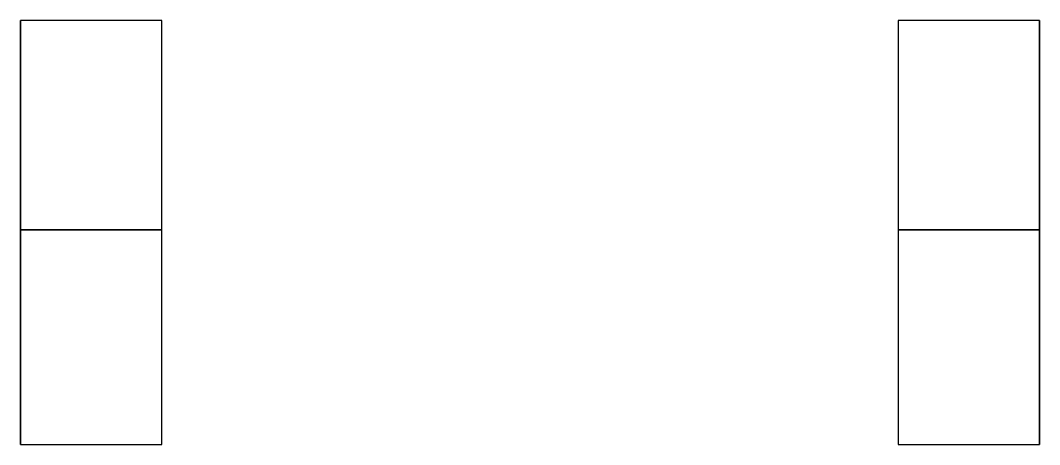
# Model space of a CAD drawing. Extents: x -0.9 to 0.9, y -1.23 to -0.48.
import ezdxf

# ---------------------------------------------------------------- set-up
doc = ezdxf.new("R2010")
doc.units = 0
doc.layers.add('FENDERS2', color=7, linetype='CONTINUOUS')

msp = doc.modelspace()

# ---------------------------------------------------------------- linework, layer by layer
at = {"layer": 'FENDERS2'}
for points in [[(-0.65, -0.48, 1.12), (-0.9, -0.48, 1.12), (-0.9, -0.85, 1.44), (-0.65, -0.85, 1.44)], [(-0.9, -0.48, 1.12), (-0.9, -0.52, 1.12), (-0.9, -0.85, 1.42), (-0.9, -0.85, 1.44)], [(0.9, -0.48, 1.12), (0.65, -0.48, 1.12), (0.65, -0.85, 1.44), (0.9, -0.85, 1.44)], [(0.9, -0.52, 1.12), (0.9, -0.48, 1.12), (0.9, -0.85, 1.44), (0.9, -0.85, 1.42)], [(-0.65, -0.85, 1.44), (-0.9, -0.85, 1.44), (-0.9, -1.23, 1.44), (-0.65, -1.23, 1.44)], [(-0.9, -0.85, 1.44), (-0.9, -0.85, 1.42), (-0.9, -1.23, 1.42), (-0.9, -1.23, 1.44)], [(0.9, -0.85, 1.44), (0.65, -0.85, 1.44), (0.65, -1.23, 1.44), (0.9, -1.23, 1.44)], [(0.9, -0.85, 1.42), (0.9, -0.85, 1.44), (0.9, -1.23, 1.44), (0.9, -1.23, 1.42)]]:
    msp.add_3dface(points, dxfattribs=at)

doc.saveas('drawing.dxf')
